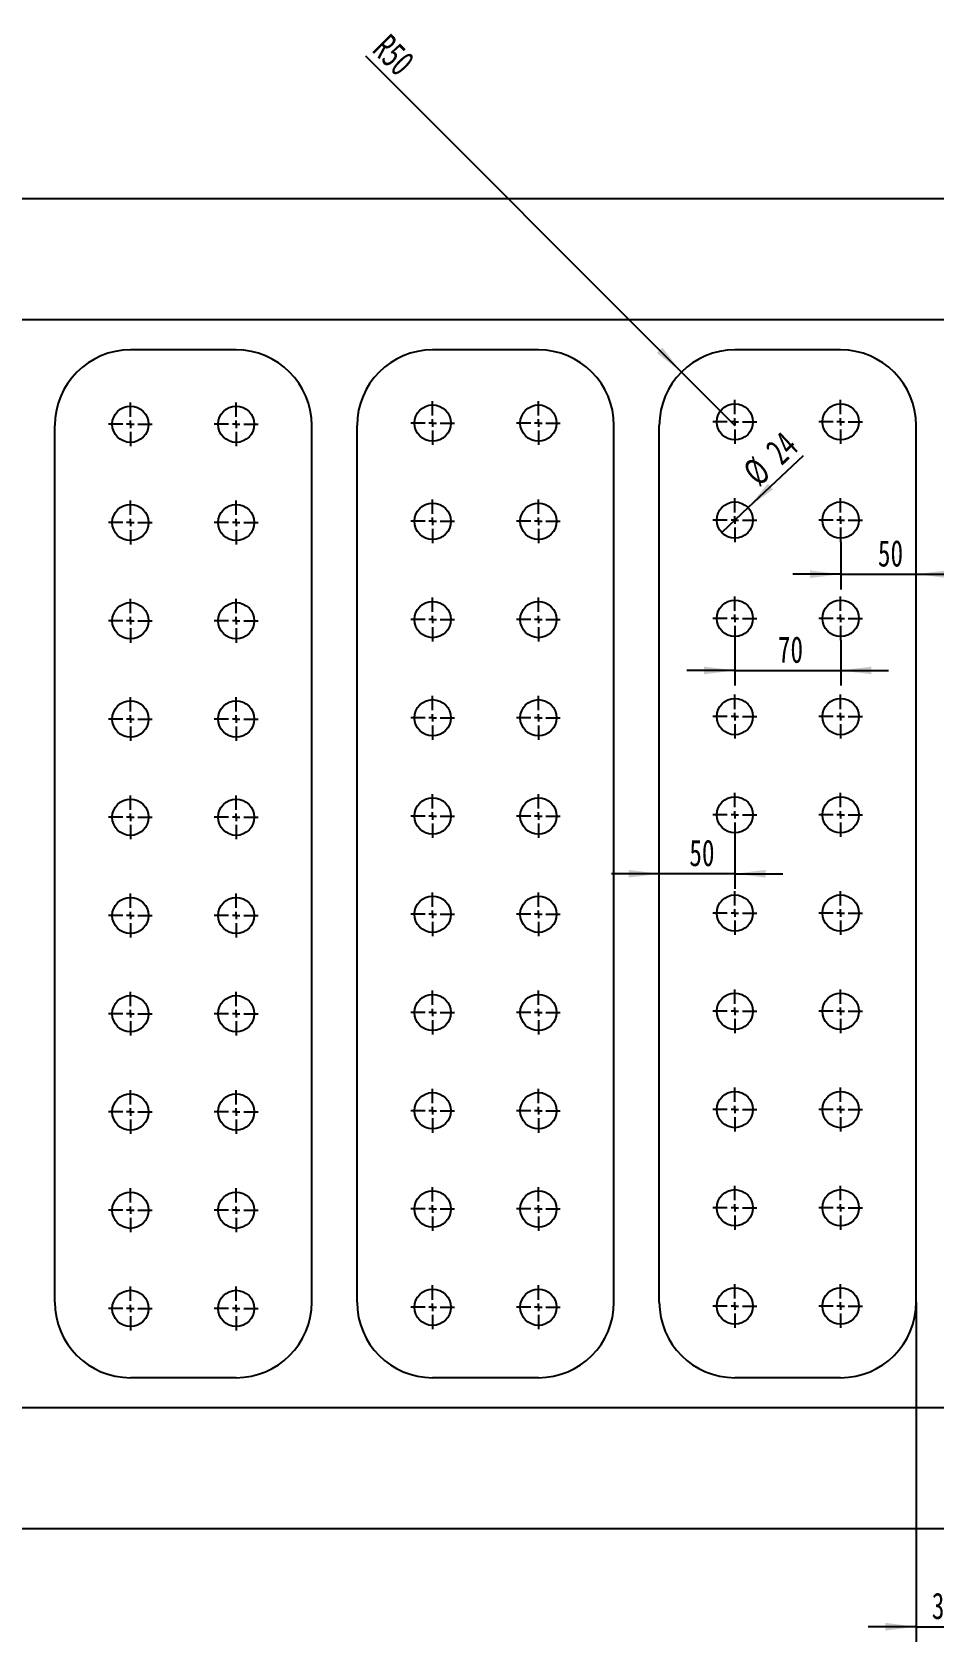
# Model space of a CAD drawing. Header units: millimetres. Extents: x 0 to 1189, y 0 to 841.
# Drawn here: x 508.6 to 628, y 432.7 to 645.7 of the extents above; entities that cross this region are included whole.
import ezdxf

# ---------------------------------------------------------------- set-up
doc = ezdxf.new("R2010")
doc.units = ezdxf.units.MM
doc.layers.add('10', color=7, linetype='Continuous')
doc.styles.add('SLDTEXTSTYLE5', font='TXT', dxfattribs={"width": 0.7})
doc.dimstyles.new('SLDDIMSTYLE0', dxfattribs={"dimtxt": 3.5, "dimasz": 4.08, "dimexe": 0, "dimexo": 0.0625, "dimgap": 0.875, "dimtad": 2, "dimlfac": 5, "dimrnd": 1e-09, "dimzin": 12, "dimdsep": 46, "dimtxsty": 'SLDTEXTSTYLE5', "dimsah": 1, "dimcen": 0, "dimadec": 0, "dimazin": 3, "dimtfac": 1, "dimtofl": 0, "dimtmove": 0, "dimatfit": 3, "dimfxl": 1, "dimfrac": 2, "dimtolj": 1, "dimtzin": 12, "dimarcsym": 0})
doc.dimstyles.new('SLDDIMSTYLE2', dxfattribs={"dimtxt": 3.5, "dimasz": 4.08, "dimexe": 0, "dimexo": 0.0625, "dimgap": 0.875, "dimtad": 2, "dimlfac": 5, "dimrnd": 1e-09, "dimzin": 12, "dimdsep": 46, "dimtxsty": 'SLDTEXTSTYLE5', "dimsah": 1, "dimcen": 0.09, "dimadec": 0, "dimazin": 3, "dimtfac": 1, "dimtmove": 0, "dimatfit": 0, "dimfxl": 1, "dimfrac": 2, "dimtolj": 1, "dimtzin": 12, "dimarcsym": 0})
doc.dimstyles.new('SLDDIMSTYLE3', dxfattribs={"dimtxt": 3.5, "dimasz": 4.08, "dimexe": 0, "dimexo": 0.0625, "dimgap": 0.875, "dimtad": 2, "dimlfac": 5, "dimrnd": 1e-09, "dimzin": 12, "dimdsep": 46, "dimtxsty": 'SLDTEXTSTYLE5', "dimblk1": 'NONE', "dimsah": 1, "dimcen": 0, "dimadec": 0, "dimazin": 3, "dimtfac": 1, "dimtmove": 0, "dimatfit": 3, "dimldrblk": 'NONE', "dimfxl": 1, "dimfrac": 2, "dimtolj": 1, "dimtzin": 12, "dimarcsym": 0})

# ---------------------------------------------------------------- blocks, each defined once
blk = doc.blocks.new('_D_4')
at = {"layer": '10'}
for p, q in [((625.64, 477.67), (625.64, 432.72)), ((631.64, 477.67), (631.64, 432.72)), ((625.64, 434.72), (619.29, 434.72)), ((625.64, 434.72), (631.64, 434.72)), ((631.64, 434.72), (637.99, 434.72))]:
    blk.add_line(p, q, dxfattribs=at)
for points in [[(625.64, 434.72), (621.56, 435.23), (621.56, 434.21)], [(631.64, 434.72), (635.72, 434.21), (635.72, 435.23)]]:
    blk.add_solid(points, dxfattribs=at)
at = {"layer": '10', "insert": (627.7, 439.23), "char_height": 3.5, "attachment_point": 1, "style": 'SLDTEXTSTYLE5'}
blk.add_mtext('30', dxfattribs=at)
blk = doc.blocks.new('_D_6')
at = {"layer": '10'}
for q in [(552.78, 642.53), (601.64, 593.67)]:
    blk.add_line((594.56, 600.74), q, dxfattribs=at)
blk.add_solid([(594.56, 600.74), (592.04, 603.99), (591.32, 603.27)], dxfattribs=at)
at = {"layer": '10', "insert": (555.97, 645.72), "char_height": 3.5, "attachment_point": 1, "rotation": 315, "style": 'SLDTEXTSTYLE5'}
blk.add_mtext('R50', dxfattribs=at)
blk = doc.blocks.new('_D_7')
at = {"layer": '10'}
for q in [(610.71, 589.7), (599.89, 579.51)]:
    blk.add_line((603.38, 582.8), q, dxfattribs=at)
blk.add_solid([(603.38, 582.8), (606.7, 585.23), (606.01, 585.97)], dxfattribs=at)
at = {"layer": '10', "char_height": 3.5, "attachment_point": 1, "rotation": 43.2607, "style": 'SLDTEXTSTYLE5'}
for s, insert in [('24', (605.42, 590.83)), ('%%c', (602.42, 588.02))]:
    blk.add_mtext(s, dxfattribs=dict(at, insert=insert))
blk = doc.blocks.new('_None')
blk = doc.blocks.new('_D_8')
at = {"layer": '10'}
for p, q in [((615.64, 578.26), (615.64, 571.99)), ((615.64, 573.99), (609.29, 573.99)), ((615.64, 573.99), (625.64, 573.99)), ((625.64, 573.99), (631.99, 573.99))]:
    blk.add_line(p, q, dxfattribs=at)
for points in [[(615.64, 573.99), (611.56, 574.5), (611.56, 573.49)], [(625.64, 573.99), (629.72, 573.49), (629.72, 574.5)]]:
    blk.add_solid(points, dxfattribs=at)
at = {"layer": '10', "insert": (620.57, 578.51), "char_height": 3.5, "attachment_point": 1, "style": 'SLDTEXTSTYLE5'}
blk.add_mtext('50', dxfattribs=at)
blk = doc.blocks.new('_D_9')
at = {"layer": '10'}
for p, q in [((601.64, 565.26), (601.64, 559.26)), ((615.64, 565.26), (615.64, 559.26)), ((601.64, 561.26), (595.29, 561.26)), ((601.64, 561.26), (615.64, 561.26)), ((615.64, 561.26), (621.99, 561.26))]:
    blk.add_line(p, q, dxfattribs=at)
for points in [[(601.64, 561.26), (597.56, 561.77), (597.56, 560.75)], [(615.64, 561.26), (619.72, 560.75), (619.72, 561.77)]]:
    blk.add_solid(points, dxfattribs=at)
at = {"layer": '10', "insert": (607.33, 565.77), "char_height": 3.5, "attachment_point": 1, "style": 'SLDTEXTSTYLE5'}
blk.add_mtext('70', dxfattribs=at)
blk = doc.blocks.new('_D_10')
at = {"layer": '10'}
for p, q in [((601.64, 539.26), (601.64, 532.36)), ((591.64, 534.36), (585.29, 534.36)), ((601.64, 534.36), (591.64, 534.36)), ((601.64, 534.36), (607.99, 534.36))]:
    blk.add_line(p, q, dxfattribs=at)
for points in [[(591.64, 534.36), (587.56, 534.87), (587.56, 533.85)], [(601.64, 534.36), (605.72, 533.85), (605.72, 534.87)]]:
    blk.add_solid(points, dxfattribs=at)
at = {"layer": '10', "insert": (595.61, 538.87), "char_height": 3.5, "attachment_point": 1, "style": 'SLDTEXTSTYLE5'}
blk.add_mtext('50', dxfattribs=at)
blk = doc.blocks.new('SW_CENTERMARKSYMBOL_20')
at = {"layer": '10', "color": 0}
for p, q in [((0, 1), (0, 2.9)), ((-1, 0), (-2.9, 0)), ((0, 0), (-0.5, 0)), ((0, 0), (0, 0.5)), ((0, 0), (0, -0.5)), ((0, 0), (0.5, 0)), ((1, 0), (2.9, 0)), ((0, -1), (0, -2.9))]:
    blk.add_line(p, q, dxfattribs=at)
blk = doc.blocks.new('SW_CENTERMARKSYMBOL_21')
at = {"layer": '10', "color": 0}
for p, q in [((0, 1), (0, 2.9)), ((-1, 0), (-2.9, 0)), ((0, 0), (-0.5, 0)), ((0, 0), (0, 0.5)), ((0, 0), (0, -0.5)), ((0, 0), (0.5, 0)), ((1, 0), (2.9, 0)), ((0, -1), (0, -2.9))]:
    blk.add_line(p, q, dxfattribs=at)
blk = doc.blocks.new('SW_CENTERMARKSYMBOL_22')
at = {"layer": '10', "color": 0}
for p, q in [((0, 1), (0, 2.9)), ((-1, 0), (-2.9, 0)), ((0, 0), (-0.5, 0)), ((0, 0), (0, 0.5)), ((0, 0), (0, -0.5)), ((0, 0), (0.5, 0)), ((1, 0), (2.9, 0)), ((0, -1), (0, -2.9))]:
    blk.add_line(p, q, dxfattribs=at)
blk = doc.blocks.new('SW_CENTERMARKSYMBOL_23')
at = {"layer": '10', "color": 0}
for p, q in [((0, 1), (0, 2.9)), ((-1, 0), (-2.9, 0)), ((0, 0), (-0.5, 0)), ((0, 0), (0, 0.5)), ((0, 0), (0, -0.5)), ((0, 0), (0.5, 0)), ((1, 0), (2.9, 0)), ((0, -1), (0, -2.9))]:
    blk.add_line(p, q, dxfattribs=at)
blk = doc.blocks.new('SW_CENTERMARKSYMBOL_24')
at = {"layer": '10', "color": 0}
for p, q in [((0, 1), (0, 2.9)), ((-1, 0), (-2.9, 0)), ((0, 0), (-0.5, 0)), ((0, 0), (0, 0.5)), ((0, 0), (0, -0.5)), ((0, 0), (0.5, 0)), ((1, 0), (2.9, 0)), ((0, -1), (0, -2.9))]:
    blk.add_line(p, q, dxfattribs=at)
blk = doc.blocks.new('SW_CENTERMARKSYMBOL_25')
at = {"layer": '10', "color": 0}
for p, q in [((0, 1), (0, 2.9)), ((-1, 0), (-2.9, 0)), ((0, 0), (-0.5, 0)), ((0, 0), (0, 0.5)), ((0, 0), (0, -0.5)), ((0, 0), (0.5, 0)), ((1, 0), (2.9, 0)), ((0, -1), (0, -2.9))]:
    blk.add_line(p, q, dxfattribs=at)
blk = doc.blocks.new('SW_CENTERMARKSYMBOL_26')
at = {"layer": '10', "color": 0}
for p, q in [((0, 1), (0, 2.9)), ((-1, 0), (-2.9, 0)), ((0, 0), (-0.5, 0)), ((0, 0), (0, 0.5)), ((0, 0), (0, -0.5)), ((0, 0), (0.5, 0)), ((1, 0), (2.9, 0)), ((0, -1), (0, -2.9))]:
    blk.add_line(p, q, dxfattribs=at)
blk = doc.blocks.new('SW_CENTERMARKSYMBOL_27')
at = {"layer": '10', "color": 0}
for p, q in [((0, 1), (0, 2.9)), ((-1, 0), (-2.9, 0)), ((0, 0), (-0.5, 0)), ((0, 0), (0, 0.5)), ((0, 0), (0, -0.5)), ((0, 0), (0.5, 0)), ((1, 0), (2.9, 0)), ((0, -1), (0, -2.9))]:
    blk.add_line(p, q, dxfattribs=at)
blk = doc.blocks.new('SW_CENTERMARKSYMBOL_28')
at = {"layer": '10', "color": 0}
for p, q in [((0, 1), (0, 2.9)), ((-1, 0), (-2.9, 0)), ((0, 0), (-0.5, 0)), ((0, 0), (0, 0.5)), ((0, 0), (0, -0.5)), ((0, 0), (0.5, 0)), ((1, 0), (2.9, 0)), ((0, -1), (0, -2.9))]:
    blk.add_line(p, q, dxfattribs=at)
blk = doc.blocks.new('SW_CENTERMARKSYMBOL_29')
at = {"layer": '10', "color": 0}
for p, q in [((0, 1), (0, 2.9)), ((-1, 0), (-2.9, 0)), ((0, 0), (-0.5, 0)), ((0, 0), (0, 0.5)), ((0, 0), (0, -0.5)), ((0, 0), (0.5, 0)), ((1, 0), (2.9, 0)), ((0, -1), (0, -2.9))]:
    blk.add_line(p, q, dxfattribs=at)
blk = doc.blocks.new('SW_CENTERMARKSYMBOL_30')
at = {"layer": '10', "color": 0}
for p, q in [((0, 1), (0, 2.9)), ((-1, 0), (-2.9, 0)), ((0, 0), (-0.5, 0)), ((0, 0), (0, 0.5)), ((0, 0), (0, -0.5)), ((0, 0), (0.5, 0)), ((1, 0), (2.9, 0)), ((0, -1), (0, -2.9))]:
    blk.add_line(p, q, dxfattribs=at)
blk = doc.blocks.new('SW_CENTERMARKSYMBOL_31')
at = {"layer": '10', "color": 0}
for p, q in [((0, 1), (0, 2.9)), ((-1, 0), (-2.9, 0)), ((0, 0), (-0.5, 0)), ((0, 0), (0, 0.5)), ((0, 0), (0, -0.5)), ((0, 0), (0.5, 0)), ((1, 0), (2.9, 0)), ((0, -1), (0, -2.9))]:
    blk.add_line(p, q, dxfattribs=at)
blk = doc.blocks.new('SW_CENTERMARKSYMBOL_32')
at = {"layer": '10', "color": 0}
for p, q in [((0, 1), (0, 2.9)), ((-1, 0), (-2.9, 0)), ((0, 0), (-0.5, 0)), ((0, 0), (0, 0.5)), ((0, 0), (0, -0.5)), ((0, 0), (0.5, 0)), ((1, 0), (2.9, 0)), ((0, -1), (0, -2.9))]:
    blk.add_line(p, q, dxfattribs=at)
blk = doc.blocks.new('SW_CENTERMARKSYMBOL_33')
at = {"layer": '10', "color": 0}
for p, q in [((0, 1), (0, 2.9)), ((-1, 0), (-2.9, 0)), ((0, 0), (-0.5, 0)), ((0, 0), (0, 0.5)), ((0, 0), (0, -0.5)), ((0, 0), (0.5, 0)), ((1, 0), (2.9, 0)), ((0, -1), (0, -2.9))]:
    blk.add_line(p, q, dxfattribs=at)
blk = doc.blocks.new('SW_CENTERMARKSYMBOL_34')
at = {"layer": '10', "color": 0}
for p, q in [((0, 1), (0, 2.9)), ((-1, 0), (-2.9, 0)), ((0, 0), (-0.5, 0)), ((0, 0), (0, 0.5)), ((0, 0), (0, -0.5)), ((0, 0), (0.5, 0)), ((1, 0), (2.9, 0)), ((0, -1), (0, -2.9))]:
    blk.add_line(p, q, dxfattribs=at)
blk = doc.blocks.new('SW_CENTERMARKSYMBOL_35')
at = {"layer": '10', "color": 0}
for p, q in [((0, 1), (0, 2.9)), ((-1, 0), (-2.9, 0)), ((0, 0), (-0.5, 0)), ((0, 0), (0, 0.5)), ((0, 0), (0, -0.5)), ((0, 0), (0.5, 0)), ((1, 0), (2.9, 0)), ((0, -1), (0, -2.9))]:
    blk.add_line(p, q, dxfattribs=at)
blk = doc.blocks.new('SW_CENTERMARKSYMBOL_36')
at = {"layer": '10', "color": 0}
for p, q in [((0, 1), (0, 2.9)), ((-1, 0), (-2.9, 0)), ((0, 0), (-0.5, 0)), ((0, 0), (0, 0.5)), ((0, 0), (0, -0.5)), ((0, 0), (0.5, 0)), ((1, 0), (2.9, 0)), ((0, -1), (0, -2.9))]:
    blk.add_line(p, q, dxfattribs=at)
blk = doc.blocks.new('SW_CENTERMARKSYMBOL_37')
at = {"layer": '10', "color": 0}
for p, q in [((0, 1), (0, 2.9)), ((-1, 0), (-2.9, 0)), ((0, 0), (-0.5, 0)), ((0, 0), (0, 0.5)), ((0, 0), (0, -0.5)), ((0, 0), (0.5, 0)), ((1, 0), (2.9, 0)), ((0, -1), (0, -2.9))]:
    blk.add_line(p, q, dxfattribs=at)
blk = doc.blocks.new('SW_CENTERMARKSYMBOL_38')
at = {"layer": '10', "color": 0}
for p, q in [((0, 1), (0, 2.9)), ((-1, 0), (-2.9, 0)), ((0, 0), (-0.5, 0)), ((0, 0), (0, 0.5)), ((0, 0), (0, -0.5)), ((0, 0), (0.5, 0)), ((1, 0), (2.9, 0)), ((0, -1), (0, -2.9))]:
    blk.add_line(p, q, dxfattribs=at)
blk = doc.blocks.new('SW_CENTERMARKSYMBOL_39')
at = {"layer": '10', "color": 0}
for p, q in [((0, 1), (0, 2.9)), ((-1, 0), (-2.9, 0)), ((0, 0), (-0.5, 0)), ((0, 0), (0, 0.5)), ((0, 0), (0, -0.5)), ((0, 0), (0.5, 0)), ((1, 0), (2.9, 0)), ((0, -1), (0, -2.9))]:
    blk.add_line(p, q, dxfattribs=at)
blk = doc.blocks.new('SW_CENTERMARKSYMBOL_60')
at = {"layer": '10', "color": 0}
for p, q in [((0, 1), (0, 2.9)), ((-1, 0), (-2.9, 0)), ((0, 0), (-0.5, 0)), ((0, 0), (0, 0.5)), ((0, 0), (0, -0.5)), ((0, 0), (0.5, 0)), ((1, 0), (2.9, 0)), ((0, -1), (0, -2.9))]:
    blk.add_line(p, q, dxfattribs=at)
blk = doc.blocks.new('SW_CENTERMARKSYMBOL_61')
at = {"layer": '10', "color": 0}
for p, q in [((0, 1), (0, 2.9)), ((-1, 0), (-2.9, 0)), ((0, 0), (-0.5, 0)), ((0, 0), (0, 0.5)), ((0, 0), (0, -0.5)), ((0, 0), (0.5, 0)), ((1, 0), (2.9, 0)), ((0, -1), (0, -2.9))]:
    blk.add_line(p, q, dxfattribs=at)
blk = doc.blocks.new('SW_CENTERMARKSYMBOL_62')
at = {"layer": '10', "color": 0}
for p, q in [((0, 1), (0, 2.9)), ((-1, 0), (-2.9, 0)), ((0, 0), (-0.5, 0)), ((0, 0), (0, 0.5)), ((0, 0), (0, -0.5)), ((0, 0), (0.5, 0)), ((1, 0), (2.9, 0)), ((0, -1), (0, -2.9))]:
    blk.add_line(p, q, dxfattribs=at)
blk = doc.blocks.new('SW_CENTERMARKSYMBOL_63')
at = {"layer": '10', "color": 0}
for p, q in [((0, 1), (0, 2.9)), ((-1, 0), (-2.9, 0)), ((0, 0), (-0.5, 0)), ((0, 0), (0, 0.5)), ((0, 0), (0, -0.5)), ((0, 0), (0.5, 0)), ((1, 0), (2.9, 0)), ((0, -1), (0, -2.9))]:
    blk.add_line(p, q, dxfattribs=at)
blk = doc.blocks.new('SW_CENTERMARKSYMBOL_64')
at = {"layer": '10', "color": 0}
for p, q in [((0, 1), (0, 2.9)), ((-1, 0), (-2.9, 0)), ((0, 0), (-0.5, 0)), ((0, 0), (0, 0.5)), ((0, 0), (0, -0.5)), ((0, 0), (0.5, 0)), ((1, 0), (2.9, 0)), ((0, -1), (0, -2.9))]:
    blk.add_line(p, q, dxfattribs=at)
blk = doc.blocks.new('SW_CENTERMARKSYMBOL_65')
at = {"layer": '10', "color": 0}
for p, q in [((0, 1), (0, 2.9)), ((-1, 0), (-2.9, 0)), ((0, 0), (-0.5, 0)), ((0, 0), (0, 0.5)), ((0, 0), (0, -0.5)), ((0, 0), (0.5, 0)), ((1, 0), (2.9, 0)), ((0, -1), (0, -2.9))]:
    blk.add_line(p, q, dxfattribs=at)
blk = doc.blocks.new('SW_CENTERMARKSYMBOL_66')
at = {"layer": '10', "color": 0}
for p, q in [((0, 1), (0, 2.9)), ((-1, 0), (-2.9, 0)), ((0, 0), (-0.5, 0)), ((0, 0), (0, 0.5)), ((0, 0), (0, -0.5)), ((0, 0), (0.5, 0)), ((1, 0), (2.9, 0)), ((0, -1), (0, -2.9))]:
    blk.add_line(p, q, dxfattribs=at)
blk = doc.blocks.new('SW_CENTERMARKSYMBOL_67')
at = {"layer": '10', "color": 0}
for p, q in [((0, 1), (0, 2.9)), ((-1, 0), (-2.9, 0)), ((0, 0), (-0.5, 0)), ((0, 0), (0, 0.5)), ((0, 0), (0, -0.5)), ((0, 0), (0.5, 0)), ((1, 0), (2.9, 0)), ((0, -1), (0, -2.9))]:
    blk.add_line(p, q, dxfattribs=at)
blk = doc.blocks.new('SW_CENTERMARKSYMBOL_68')
at = {"layer": '10', "color": 0}
for p, q in [((0, 1), (0, 2.9)), ((-1, 0), (-2.9, 0)), ((0, 0), (-0.5, 0)), ((0, 0), (0, 0.5)), ((0, 0), (0, -0.5)), ((0, 0), (0.5, 0)), ((1, 0), (2.9, 0)), ((0, -1), (0, -2.9))]:
    blk.add_line(p, q, dxfattribs=at)
blk = doc.blocks.new('SW_CENTERMARKSYMBOL_69')
at = {"layer": '10', "color": 0}
for p, q in [((0, 1), (0, 2.9)), ((-1, 0), (-2.9, 0)), ((0, 0), (-0.5, 0)), ((0, 0), (0, 0.5)), ((0, 0), (0, -0.5)), ((0, 0), (0.5, 0)), ((1, 0), (2.9, 0)), ((0, -1), (0, -2.9))]:
    blk.add_line(p, q, dxfattribs=at)
blk = doc.blocks.new('SW_CENTERMARKSYMBOL_70')
at = {"layer": '10', "color": 0}
for p, q in [((0, 1), (0, 2.9)), ((-1, 0), (-2.9, 0)), ((0, 0), (-0.5, 0)), ((0, 0), (0, 0.5)), ((0, 0), (0, -0.5)), ((0, 0), (0.5, 0)), ((1, 0), (2.9, 0)), ((0, -1), (0, -2.9))]:
    blk.add_line(p, q, dxfattribs=at)
blk = doc.blocks.new('SW_CENTERMARKSYMBOL_71')
at = {"layer": '10', "color": 0}
for p, q in [((0, 1), (0, 2.9)), ((-1, 0), (-2.9, 0)), ((0, 0), (-0.5, 0)), ((0, 0), (0, 0.5)), ((0, 0), (0, -0.5)), ((0, 0), (0.5, 0)), ((1, 0), (2.9, 0)), ((0, -1), (0, -2.9))]:
    blk.add_line(p, q, dxfattribs=at)
blk = doc.blocks.new('SW_CENTERMARKSYMBOL_72')
at = {"layer": '10', "color": 0}
for p, q in [((0, 1), (0, 2.9)), ((-1, 0), (-2.9, 0)), ((0, 0), (-0.5, 0)), ((0, 0), (0, 0.5)), ((0, 0), (0, -0.5)), ((0, 0), (0.5, 0)), ((1, 0), (2.9, 0)), ((0, -1), (0, -2.9))]:
    blk.add_line(p, q, dxfattribs=at)
blk = doc.blocks.new('SW_CENTERMARKSYMBOL_73')
at = {"layer": '10', "color": 0}
for p, q in [((0, 1), (0, 2.9)), ((-1, 0), (-2.9, 0)), ((0, 0), (-0.5, 0)), ((0, 0), (0, 0.5)), ((0, 0), (0, -0.5)), ((0, 0), (0.5, 0)), ((1, 0), (2.9, 0)), ((0, -1), (0, -2.9))]:
    blk.add_line(p, q, dxfattribs=at)
blk = doc.blocks.new('SW_CENTERMARKSYMBOL_74')
at = {"layer": '10', "color": 0}
for p, q in [((0, 1), (0, 2.9)), ((-1, 0), (-2.9, 0)), ((0, 0), (-0.5, 0)), ((0, 0), (0, 0.5)), ((0, 0), (0, -0.5)), ((0, 0), (0.5, 0)), ((1, 0), (2.9, 0)), ((0, -1), (0, -2.9))]:
    blk.add_line(p, q, dxfattribs=at)
blk = doc.blocks.new('SW_CENTERMARKSYMBOL_75')
at = {"layer": '10', "color": 0}
for p, q in [((0, 1), (0, 2.9)), ((-1, 0), (-2.9, 0)), ((0, 0), (-0.5, 0)), ((0, 0), (0, 0.5)), ((0, 0), (0, -0.5)), ((0, 0), (0.5, 0)), ((1, 0), (2.9, 0)), ((0, -1), (0, -2.9))]:
    blk.add_line(p, q, dxfattribs=at)
blk = doc.blocks.new('SW_CENTERMARKSYMBOL_76')
at = {"layer": '10', "color": 0}
for p, q in [((0, 1), (0, 2.9)), ((-1, 0), (-2.9, 0)), ((0, 0), (-0.5, 0)), ((0, 0), (0, 0.5)), ((0, 0), (0, -0.5)), ((0, 0), (0.5, 0)), ((1, 0), (2.9, 0)), ((0, -1), (0, -2.9))]:
    blk.add_line(p, q, dxfattribs=at)
blk = doc.blocks.new('SW_CENTERMARKSYMBOL_77')
at = {"layer": '10', "color": 0}
for p, q in [((0, 1), (0, 2.9)), ((-1, 0), (-2.9, 0)), ((0, 0), (-0.5, 0)), ((0, 0), (0, 0.5)), ((0, 0), (0, -0.5)), ((0, 0), (0.5, 0)), ((1, 0), (2.9, 0)), ((0, -1), (0, -2.9))]:
    blk.add_line(p, q, dxfattribs=at)
blk = doc.blocks.new('SW_CENTERMARKSYMBOL_78')
at = {"layer": '10', "color": 0}
for p, q in [((0, 1), (0, 2.9)), ((-1, 0), (-2.9, 0)), ((0, 0), (-0.5, 0)), ((0, 0), (0, 0.5)), ((0, 0), (0, -0.5)), ((0, 0), (0.5, 0)), ((1, 0), (2.9, 0)), ((0, -1), (0, -2.9))]:
    blk.add_line(p, q, dxfattribs=at)
blk = doc.blocks.new('SW_CENTERMARKSYMBOL_79')
at = {"layer": '10', "color": 0}
for p, q in [((0, 1), (0, 2.9)), ((-1, 0), (-2.9, 0)), ((0, 0), (-0.5, 0)), ((0, 0), (0, 0.5)), ((0, 0), (0, -0.5)), ((0, 0), (0.5, 0)), ((1, 0), (2.9, 0)), ((0, -1), (0, -2.9))]:
    blk.add_line(p, q, dxfattribs=at)
blk = doc.blocks.new('SW_CENTERMARKSYMBOL_80')
at = {"layer": '10', "color": 0}
for p, q in [((0, 1), (0, 2.9)), ((-1, 0), (-2.9, 0)), ((0, 0), (-0.5, 0)), ((0, 0), (0, 0.5)), ((0, 0), (0, -0.5)), ((0, 0), (0.5, 0)), ((1, 0), (2.9, 0)), ((0, -1), (0, -2.9))]:
    blk.add_line(p, q, dxfattribs=at)
blk = doc.blocks.new('SW_CENTERMARKSYMBOL_81')
at = {"layer": '10', "color": 0}
for p, q in [((0, 1), (0, 2.9)), ((-1, 0), (-2.9, 0)), ((0, 0), (-0.5, 0)), ((0, 0), (0, 0.5)), ((0, 0), (0, -0.5)), ((0, 0), (0.5, 0)), ((1, 0), (2.9, 0)), ((0, -1), (0, -2.9))]:
    blk.add_line(p, q, dxfattribs=at)
blk = doc.blocks.new('SW_CENTERMARKSYMBOL_82')
at = {"layer": '10', "color": 0}
for p, q in [((0, 1), (0, 2.9)), ((-1, 0), (-2.9, 0)), ((0, 0), (-0.5, 0)), ((0, 0), (0, 0.5)), ((0, 0), (0, -0.5)), ((0, 0), (0.5, 0)), ((1, 0), (2.9, 0)), ((0, -1), (0, -2.9))]:
    blk.add_line(p, q, dxfattribs=at)
blk = doc.blocks.new('SW_CENTERMARKSYMBOL_83')
at = {"layer": '10', "color": 0}
for p, q in [((0, 1), (0, 2.9)), ((-1, 0), (-2.9, 0)), ((0, 0), (-0.5, 0)), ((0, 0), (0, 0.5)), ((0, 0), (0, -0.5)), ((0, 0), (0.5, 0)), ((1, 0), (2.9, 0)), ((0, -1), (0, -2.9))]:
    blk.add_line(p, q, dxfattribs=at)
blk = doc.blocks.new('SW_CENTERMARKSYMBOL_84')
at = {"layer": '10', "color": 0}
for p, q in [((0, 1), (0, 2.9)), ((-1, 0), (-2.9, 0)), ((0, 0), (-0.5, 0)), ((0, 0), (0, 0.5)), ((0, 0), (0, -0.5)), ((0, 0), (0.5, 0)), ((1, 0), (2.9, 0)), ((0, -1), (0, -2.9))]:
    blk.add_line(p, q, dxfattribs=at)
blk = doc.blocks.new('SW_CENTERMARKSYMBOL_85')
at = {"layer": '10', "color": 0}
for p, q in [((0, 1), (0, 2.9)), ((-1, 0), (-2.9, 0)), ((0, 0), (-0.5, 0)), ((0, 0), (0, 0.5)), ((0, 0), (0, -0.5)), ((0, 0), (0.5, 0)), ((1, 0), (2.9, 0)), ((0, -1), (0, -2.9))]:
    blk.add_line(p, q, dxfattribs=at)
blk = doc.blocks.new('SW_CENTERMARKSYMBOL_86')
at = {"layer": '10', "color": 0}
for p, q in [((0, 1), (0, 2.9)), ((-1, 0), (-2.9, 0)), ((0, 0), (-0.5, 0)), ((0, 0), (0, 0.5)), ((0, 0), (0, -0.5)), ((0, 0), (0.5, 0)), ((1, 0), (2.9, 0)), ((0, -1), (0, -2.9))]:
    blk.add_line(p, q, dxfattribs=at)
blk = doc.blocks.new('SW_CENTERMARKSYMBOL_87')
at = {"layer": '10', "color": 0}
for p, q in [((0, 1), (0, 2.9)), ((-1, 0), (-2.9, 0)), ((0, 0), (-0.5, 0)), ((0, 0), (0, 0.5)), ((0, 0), (0, -0.5)), ((0, 0), (0.5, 0)), ((1, 0), (2.9, 0)), ((0, -1), (0, -2.9))]:
    blk.add_line(p, q, dxfattribs=at)
blk = doc.blocks.new('SW_CENTERMARKSYMBOL_88')
at = {"layer": '10', "color": 0}
for p, q in [((0, 1), (0, 2.9)), ((-1, 0), (-2.9, 0)), ((0, 0), (-0.5, 0)), ((0, 0), (0, 0.5)), ((0, 0), (0, -0.5)), ((0, 0), (0.5, 0)), ((1, 0), (2.9, 0)), ((0, -1), (0, -2.9))]:
    blk.add_line(p, q, dxfattribs=at)
blk = doc.blocks.new('SW_CENTERMARKSYMBOL_89')
at = {"layer": '10', "color": 0}
for p, q in [((0, 1), (0, 2.9)), ((-1, 0), (-2.9, 0)), ((0, 0), (-0.5, 0)), ((0, 0), (0, 0.5)), ((0, 0), (0, -0.5)), ((0, 0), (0.5, 0)), ((1, 0), (2.9, 0)), ((0, -1), (0, -2.9))]:
    blk.add_line(p, q, dxfattribs=at)
blk = doc.blocks.new('SW_CENTERMARKSYMBOL_90')
at = {"layer": '10', "color": 0}
for p, q in [((0, 1), (0, 2.9)), ((-1, 0), (-2.9, 0)), ((0, 0), (-0.5, 0)), ((0, 0), (0, 0.5)), ((0, 0), (0, -0.5)), ((0, 0), (0.5, 0)), ((1, 0), (2.9, 0)), ((0, -1), (0, -2.9))]:
    blk.add_line(p, q, dxfattribs=at)
blk = doc.blocks.new('SW_CENTERMARKSYMBOL_91')
at = {"layer": '10', "color": 0}
for p, q in [((0, 1), (0, 2.9)), ((-1, 0), (-2.9, 0)), ((0, 0), (-0.5, 0)), ((0, 0), (0, 0.5)), ((0, 0), (0, -0.5)), ((0, 0), (0.5, 0)), ((1, 0), (2.9, 0)), ((0, -1), (0, -2.9))]:
    blk.add_line(p, q, dxfattribs=at)
blk = doc.blocks.new('SW_CENTERMARKSYMBOL_92')
at = {"layer": '10', "color": 0}
for p, q in [((0, 1), (0, 2.9)), ((-1, 0), (-2.9, 0)), ((0, 0), (-0.5, 0)), ((0, 0), (0, 0.5)), ((0, 0), (0, -0.5)), ((0, 0), (0.5, 0)), ((1, 0), (2.9, 0)), ((0, -1), (0, -2.9))]:
    blk.add_line(p, q, dxfattribs=at)
blk = doc.blocks.new('SW_CENTERMARKSYMBOL_93')
at = {"layer": '10', "color": 0}
for p, q in [((0, 1), (0, 2.9)), ((-1, 0), (-2.9, 0)), ((0, 0), (-0.5, 0)), ((0, 0), (0, 0.5)), ((0, 0), (0, -0.5)), ((0, 0), (0.5, 0)), ((1, 0), (2.9, 0)), ((0, -1), (0, -2.9))]:
    blk.add_line(p, q, dxfattribs=at)
blk = doc.blocks.new('SW_CENTERMARKSYMBOL_94')
at = {"layer": '10', "color": 0}
for p, q in [((0, 1), (0, 2.9)), ((-1, 0), (-2.9, 0)), ((0, 0), (-0.5, 0)), ((0, 0), (0, 0.5)), ((0, 0), (0, -0.5)), ((0, 0), (0.5, 0)), ((1, 0), (2.9, 0)), ((0, -1), (0, -2.9))]:
    blk.add_line(p, q, dxfattribs=at)
blk = doc.blocks.new('SW_CENTERMARKSYMBOL_95')
at = {"layer": '10', "color": 0}
for p, q in [((0, 1), (0, 2.9)), ((-1, 0), (-2.9, 0)), ((0, 0), (-0.5, 0)), ((0, 0), (0, 0.5)), ((0, 0), (0, -0.5)), ((0, 0), (0.5, 0)), ((1, 0), (2.9, 0)), ((0, -1), (0, -2.9))]:
    blk.add_line(p, q, dxfattribs=at)
blk = doc.blocks.new('SW_CENTERMARKSYMBOL_96')
at = {"layer": '10', "color": 0}
for p, q in [((0, 1), (0, 2.9)), ((-1, 0), (-2.9, 0)), ((0, 0), (-0.5, 0)), ((0, 0), (0, 0.5)), ((0, 0), (0, -0.5)), ((0, 0), (0.5, 0)), ((1, 0), (2.9, 0)), ((0, -1), (0, -2.9))]:
    blk.add_line(p, q, dxfattribs=at)
blk = doc.blocks.new('SW_CENTERMARKSYMBOL_97')
at = {"layer": '10', "color": 0}
for p, q in [((0, 1), (0, 2.9)), ((-1, 0), (-2.9, 0)), ((0, 0), (-0.5, 0)), ((0, 0), (0, 0.5)), ((0, 0), (0, -0.5)), ((0, 0), (0.5, 0)), ((1, 0), (2.9, 0)), ((0, -1), (0, -2.9))]:
    blk.add_line(p, q, dxfattribs=at)
blk = doc.blocks.new('SW_CENTERMARKSYMBOL_98')
at = {"layer": '10', "color": 0}
for p, q in [((0, 1), (0, 2.9)), ((-1, 0), (-2.9, 0)), ((0, 0), (-0.5, 0)), ((0, 0), (0, 0.5)), ((0, 0), (0, -0.5)), ((0, 0), (0.5, 0)), ((1, 0), (2.9, 0)), ((0, -1), (0, -2.9))]:
    blk.add_line(p, q, dxfattribs=at)
blk = doc.blocks.new('SW_CENTERMARKSYMBOL_99')
at = {"layer": '10', "color": 0}
for p, q in [((0, 1), (0, 2.9)), ((-1, 0), (-2.9, 0)), ((0, 0), (-0.5, 0)), ((0, 0), (0, 0.5)), ((0, 0), (0, -0.5)), ((0, 0), (0.5, 0)), ((1, 0), (2.9, 0)), ((0, -1), (0, -2.9))]:
    blk.add_line(p, q, dxfattribs=at)

msp = doc.modelspace()

# ---------------------------------------------------------------- linework, layer by layer
at = {"color": 7, "linetype": 'Continuous', "lineweight": 25}
for p, q in [((721.6352, 623.6723), (339.6352, 623.6723)), ((654.6352, 607.6723), (392.1352, 607.6723)), ((535.6352, 603.6723), (521.6352, 603.6723)), ((575.6352, 603.6723), (561.6352, 603.6723)), ((615.6352, 603.6723), (601.6352, 603.6723)), ((511.6352, 477.6723), (511.6352, 593.6723)), ((545.6352, 477.6723), (545.6352, 593.6723)), ((551.6352, 477.6723), (551.6352, 593.6723)), ((585.6352, 477.6723), (585.6352, 593.6723)), ((591.6352, 477.6723), (591.6352, 593.6723)), ((625.6352, 477.6723), (625.6352, 593.6723)), ((535.6352, 467.6723), (521.6352, 467.6723)), ((575.6352, 467.6723), (561.6352, 467.6723)), ((615.6352, 467.6723), (601.6352, 467.6723)), ((654.6352, 463.6723), (392.1352, 463.6723)), ((721.6352, 447.6723), (339.6352, 447.6723))]:
    msp.add_line(p, q, dxfattribs=at)
for centre in [(561.6358, 593.9944), (575.6358, 593.9944), (601.6355, 594.1555), (615.6355, 594.1555), (521.6362, 593.8334), (535.6362, 593.8334), (521.6362, 580.8334), (535.6362, 580.8334), (561.6358, 580.9944), (575.6358, 580.9944), (601.6355, 581.1555), (615.6355, 581.1555), (521.6362, 567.8334), (535.6362, 567.8334), (561.6358, 567.9944), (575.6358, 567.9944), (601.6355, 568.1555), (615.6355, 568.1555), (521.6362, 554.8334), (535.6362, 554.8334), (561.6358, 554.9944), (575.6358, 554.9944), (601.6355, 555.1555), (615.6355, 555.1555), (521.6362, 541.8334), (535.6362, 541.8334), (561.6358, 541.9944), (575.6358, 541.9944), (601.6355, 542.1555), (615.6355, 542.1555), (521.6362, 528.8334), (535.6362, 528.8334), (561.6358, 528.9944), (575.6358, 528.9944), (601.6355, 529.1555), (615.6355, 529.1555), (521.6362, 515.8334), (535.6362, 515.8334), (561.6358, 515.9944), (575.6358, 515.9944), (601.6355, 516.1555), (615.6355, 516.1555), (521.6362, 502.8334), (535.6362, 502.8334), (561.6358, 502.9944), (575.6358, 502.9944), (601.6355, 503.1555), (615.6355, 503.1555), (521.6362, 489.8334), (535.6362, 489.8334), (561.6358, 489.9944), (575.6358, 489.9944), (601.6355, 490.1555), (615.6355, 490.1555), (561.6358, 476.9944), (575.6358, 476.9944), (601.6355, 477.1555), (615.6355, 477.1555), (521.6362, 476.8334), (535.6362, 476.8334)]:
    msp.add_circle(centre, 2.4, dxfattribs=at)
for centre, start, end in [((521.6352, 593.6723), 90, 180), ((535.6352, 593.6723), 0, 90), ((561.6352, 593.6723), 90, 180), ((575.6352, 593.6723), 0, 90), ((601.6352, 593.6723), 90, 180), ((615.6352, 593.6723), 0, 90), ((521.6352, 477.6723), 180, 270), ((535.6352, 477.6723), 270, 0), ((561.6352, 477.6723), 180, 270), ((575.6352, 477.6723), 270, 0), ((601.6352, 477.6723), 180, 270), ((615.6352, 477.6723), 270, 0)]:
    msp.add_arc(centre, 10, start, end, dxfattribs=at)

# ---------------------------------------------------------------- block references
at = {"layer": '10'}
for name, p in [('SW_CENTERMARKSYMBOL_78', (521.6362, 593.8334)), ('SW_CENTERMARKSYMBOL_79', (535.6362, 593.8334)), ('SW_CENTERMARKSYMBOL_38', (561.6358, 593.9944)), ('SW_CENTERMARKSYMBOL_39', (575.6358, 593.9944)), ('SW_CENTERMARKSYMBOL_98', (601.6355, 594.1555)), ('SW_CENTERMARKSYMBOL_99', (615.6355, 594.1555)), ('SW_CENTERMARKSYMBOL_68', (521.6362, 580.8334)), ('SW_CENTERMARKSYMBOL_77', (535.6362, 580.8334)), ('SW_CENTERMARKSYMBOL_28', (561.6358, 580.9944)), ('SW_CENTERMARKSYMBOL_37', (575.6358, 580.9944)), ('SW_CENTERMARKSYMBOL_88', (601.6355, 581.1555)), ('SW_CENTERMARKSYMBOL_97', (615.6355, 581.1555)), ('SW_CENTERMARKSYMBOL_27', (561.6358, 567.9944)), ('SW_CENTERMARKSYMBOL_36', (575.6358, 567.9944)), ('SW_CENTERMARKSYMBOL_87', (601.6355, 568.1555)), ('SW_CENTERMARKSYMBOL_96', (615.6355, 568.1555)), ('SW_CENTERMARKSYMBOL_67', (521.6362, 567.8334)), ('SW_CENTERMARKSYMBOL_76', (535.6362, 567.8334)), ('SW_CENTERMARKSYMBOL_86', (601.6355, 555.1555)), ('SW_CENTERMARKSYMBOL_95', (615.6355, 555.1555)), ('SW_CENTERMARKSYMBOL_66', (521.6362, 554.8334)), ('SW_CENTERMARKSYMBOL_75', (535.6362, 554.8334)), ('SW_CENTERMARKSYMBOL_26', (561.6358, 554.9944)), ('SW_CENTERMARKSYMBOL_35', (575.6358, 554.9944)), ('SW_CENTERMARKSYMBOL_65', (521.6362, 541.8334)), ('SW_CENTERMARKSYMBOL_74', (535.6362, 541.8334)), ('SW_CENTERMARKSYMBOL_25', (561.6358, 541.9944)), ('SW_CENTERMARKSYMBOL_34', (575.6358, 541.9944)), ('SW_CENTERMARKSYMBOL_85', (601.6355, 542.1555)), ('SW_CENTERMARKSYMBOL_94', (615.6355, 542.1555)), ('SW_CENTERMARKSYMBOL_64', (521.6362, 528.8334)), ('SW_CENTERMARKSYMBOL_73', (535.6362, 528.8334)), ('SW_CENTERMARKSYMBOL_24', (561.6358, 528.9944)), ('SW_CENTERMARKSYMBOL_33', (575.6358, 528.9944)), ('SW_CENTERMARKSYMBOL_84', (601.6355, 529.1555)), ('SW_CENTERMARKSYMBOL_93', (615.6355, 529.1555)), ('SW_CENTERMARKSYMBOL_63', (521.6362, 515.8334)), ('SW_CENTERMARKSYMBOL_72', (535.6362, 515.8334)), ('SW_CENTERMARKSYMBOL_23', (561.6358, 515.9944)), ('SW_CENTERMARKSYMBOL_32', (575.6358, 515.9944)), ('SW_CENTERMARKSYMBOL_83', (601.6355, 516.1555)), ('SW_CENTERMARKSYMBOL_92', (615.6355, 516.1555)), ('SW_CENTERMARKSYMBOL_62', (521.6362, 502.8334)), ('SW_CENTERMARKSYMBOL_71', (535.6362, 502.8334)), ('SW_CENTERMARKSYMBOL_22', (561.6358, 502.9944)), ('SW_CENTERMARKSYMBOL_31', (575.6358, 502.9944)), ('SW_CENTERMARKSYMBOL_82', (601.6355, 503.1555)), ('SW_CENTERMARKSYMBOL_91', (615.6355, 503.1555)), ('SW_CENTERMARKSYMBOL_61', (521.6362, 489.8334)), ('SW_CENTERMARKSYMBOL_70', (535.6362, 489.8334)), ('SW_CENTERMARKSYMBOL_21', (561.6358, 489.9944)), ('SW_CENTERMARKSYMBOL_30', (575.6358, 489.9944)), ('SW_CENTERMARKSYMBOL_81', (601.6355, 490.1555)), ('SW_CENTERMARKSYMBOL_90', (615.6355, 490.1555)), ('SW_CENTERMARKSYMBOL_60', (521.6362, 476.8334)), ('SW_CENTERMARKSYMBOL_69', (535.6362, 476.8334)), ('SW_CENTERMARKSYMBOL_20', (561.6358, 476.9944)), ('SW_CENTERMARKSYMBOL_29', (575.6358, 476.9944)), ('SW_CENTERMARKSYMBOL_80', (601.6355, 477.1555)), ('SW_CENTERMARKSYMBOL_89', (615.6355, 477.1555))]:
    msp.add_blockref(name, p, dxfattribs=at)

# ---------------------------------------------------------------- dimensions: what is measured, and where the dimension line sits
dim = msp.add_radius_dim(center=(601.6352, 593.6723), mpoint=(594.5641, 600.7434), dimstyle='SLDDIMSTYLE0', dxfattribs=at)
dim.commit()
dim.dimension.update_dxf_attribs({"geometry": '_D_6', "text_midpoint": (554.3818, 640.9257), "dimtype": 164})
dim = msp.add_diameter_dim_2p(p1=(599.8877, 579.5107), p2=(603.3833, 582.8002), dimstyle='SLDDIMSTYLE3', dxfattribs=at)
dim.commit()
dim.dimension.update_dxf_attribs({"geometry": '_D_7', "text_midpoint": (608.2757, 587.4042), "dimtype": 163})
for base, p1, p2, picture, middle in [((625.6352, 573.9949), (615.6355, 578.2555), (625.6352, 593.6723), '_D_8', (622.1067, 573.9949)), ((615.6355, 561.2602), (601.6355, 565.2555), (615.6355, 565.2555), '_D_9', (608.866, 561.2602)), ((591.6352, 534.3572), (601.6355, 539.2555), (591.6352, 477.6723), '_D_10', (597.1434, 534.3572)), ((631.6352, 434.7222), (625.6352, 477.6723), (631.6352, 477.6723), '_D_4', (629.2337, 434.7222))]:
    dim = msp.add_linear_dim(base=base, p1=p1, p2=p2, dimstyle='SLDDIMSTYLE2', dxfattribs=at)
    dim.commit()
    dim.dimension.update_dxf_attribs({"geometry": picture, "text_midpoint": middle, "dimtype": 160})

doc.saveas('drawing.dxf')
